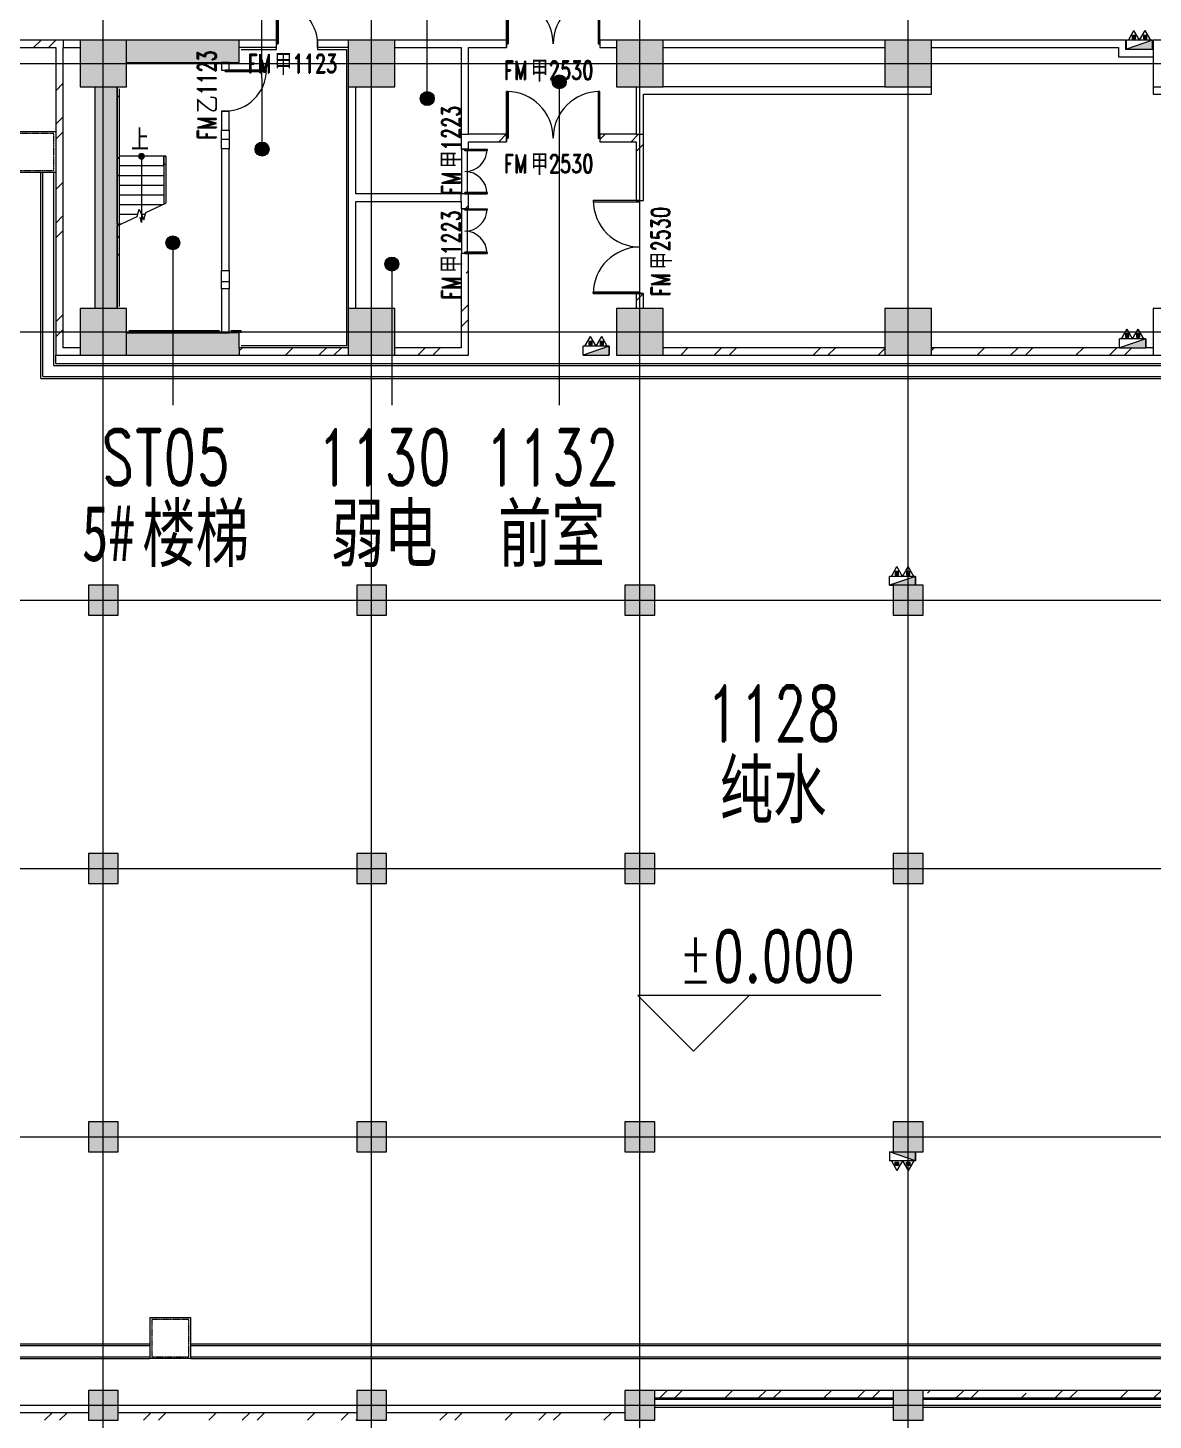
# Model space of a CAD drawing. Header units: millimetres. Extents: x -76632 to 443185, y -33181 to 192400.
# Drawn here: x 120375 to 150575, y 78800 to 116156 of the extents above; entities that cross this region are included whole.
import ezdxf

# ---------------------------------------------------------------- set-up
doc = ezdxf.new("R2010")
doc.units = ezdxf.units.MM
for name, pattern in [('划线', [6.36, 3.18, -3.18]), ('架空线', [3.97, 2.38, -1.59]), ('轴网线', [22.04, 18.38, -1.83, 0, -1.83])]:
    doc.linetypes.add(name, pattern=pattern)
doc.layers.get('0').update_dxf_attribs({"color": 8})
doc.layers.get('Defpoints').update_dxf_attribs({"color": 8})
for name, color, linetype, lineweight in [('A-ANNO-DIMS', 8, 'Continuous', 9), ('A-ANNO-NOTE', 8, 'Continuous', 5), ('A-AREA-IDEN', 8, 'Continuous', 9), ('A-DETL-GENF', 8, 'Continuous', 18), ('A-DOOR', 8, 'Continuous', 5), ('A-DOOR-IDEN', 8, 'Continuous', 9), ('A-DOOR-OPNG', 8, 'Continuous', 5), ('A-FLOR-HRAL', 8, 'Continuous', 5), ('A-WALL', 8, 'Continuous', 5), ('A-WALL-PATT', 8, 'Continuous', 9), ('L-SITE', 8, 'Continuous', 5), ('M-EQPM', 8, 'Continuous', 5), ('S-BEAM', 8, 'Continuous', 5), ('S-COLS', 8, 'Continuous', 5), ('S-GRID', 8, 'Continuous', 9), ('S-STRS', 8, 'Continuous', 5), ('S-STRS-MBND', 8, 'Continuous', 5)]:
    doc.layers.add(name, color=color, linetype=linetype, lineweight=lineweight)
doc.styles.add('RomanD', font='romand__.ttf', dxfattribs={"width": 0.7, "height": 1500})
doc.styles.add('RomanD_1', font='romand__.ttf', dxfattribs={"width": 0.7, "height": 500})
doc.styles.add('RomanD_3', font='romand__.ttf', dxfattribs={"width": 0.7, "height": 1400})
doc.styles.add('RomanD_6', font='romand__.ttf', dxfattribs={"width": 0.65, "height": 350})
doc.styles.add('仿宋', font='simfang.ttf', dxfattribs={"width": 0.7, "height": 500})
doc.styles.add('仿宋_2', font='simfang.ttf', dxfattribs={"width": 0.7, "height": 1500})
doc.styles.add('微软雅黑', font='Microsoft YaHei.ttf', dxfattribs={"width": 0.7, "height": 500})
doc.dimstyles.new('0_5', dxfattribs={"dimscale": 304.8, "dimtxt": 351.251157, "dimasz": 0, "dimexe": 0.82021, "dimexo": 0.0625, "dimgap": 0, "dimtad": 1, "dimdec": 0, "dimzin": 0, "dimdsep": 46, "dimtxsty": 'RomanD_6', "dimblk1": 'NONE', "dimblk2": 'NONE', "dimsah": 1, "dimcen": 0.09, "dimazin": 0, "dimtfac": 1, "dimtdec": 4, "dimtix": 1, "dimtmove": 0, "dimatfit": 3, "dimfxl": 0.82021, "dimfxlon": 1, "dimtvp": 1, "dimtolj": 1, "dimtzin": 0, "dimlwd": 18, "dimlwe": 18, "dimarcsym": 2})
doc.dimstyles.new('0_7mm', dxfattribs={"dimscale": 304.8, "dimtxt": 351.251157, "dimasz": 0.82021, "dimexe": 1.64042, "dimexo": 0.0625, "dimgap": 0, "dimtad": 1, "dimdec": 0, "dimzin": 0, "dimdsep": 46, "dimtxsty": 'RomanD_6', "dimblk1": 'OBLIQUE', "dimblk2": 'OBLIQUE', "dimsah": 1, "dimcen": 0.09, "dimazin": 0, "dimtfac": 1, "dimtdec": 4, "dimtix": 1, "dimtmove": 0, "dimatfit": 3, "dimfxl": 1.64042, "dimfxlon": 1, "dimtvp": 1, "dimtolj": 1, "dimtzin": 0, "dimlwd": 18, "dimlwe": 18, "dimarcsym": 2})
pattern_1 = [(45, (-4e-09, 0), (-1325.825, 1325.825), []), (45, (-4e-09, 400), (-1325.825, 1325.825), []), (45, (-4e-09, 1300), (-1325.825, 1325.825), [1875, -625])]
pattern_2 = [(45, (-4e-09, 0), (-1060.66, 1060.66), []), (135, (-4e-09, 0), (-1060.66, -1060.66), [])]

# ---------------------------------------------------------------- blocks, each defined once
blk = doc.blocks.new('X-ST-F3-01-C-001_HLP2_rvt-1-LAY-1F-1_500-A')
at = {"layer": 'S-COLS', "true_color": 0x808080}
for points in [[(121775, 114575), (123025, 114575), (123025, 115825), (121775, 115825), (121775, 114815)], [(128975, 114575), (130225, 114575), (130225, 115825), (128975, 115825), (128975, 114888)], [(137425, 114575), (137425, 115825), (136175, 115825), (136175, 114575)], [(143375, 114575), (144625, 114575), (144625, 115825), (143375, 115825), (143375, 114858)], [(123025, 107375), (123025, 108625), (121775, 108625), (121775, 107375), (122775, 107375)], [(130225, 107375), (130225, 108625), (128975, 108625), (128975, 107375)], [(136700, 107375), (137425, 107375), (137425, 108625), (136175, 108625), (136175, 107375)], [(143375, 107375), (144625, 107375), (144625, 108625), (143375, 108625), (143375, 107529)], [(122000, 100400), (122800, 100400), (122800, 101200), (122000, 101200)], [(130000, 100400), (130000, 101200), (129200, 101200), (129200, 100400)], [(137200, 100400), (137200, 101200), (136400, 101200), (136400, 100400), (136900, 100400)], [(144400, 100400), (144400, 101200), (143600, 101200), (143600, 100400)], [(122000, 93200), (122800, 93200), (122800, 94000), (122000, 94000), (122000, 93474)], [(129200, 93200), (130000, 93200), (130000, 94000), (129200, 94000), (129200, 93474)], [(136600, 93200), (137200, 93200), (137200, 94000), (136400, 94000), (136400, 93200)], [(144400, 93200), (144400, 94000), (143600, 94000), (143600, 93200)], [(122800, 86000), (122800, 86800), (122000, 86800), (122000, 86000)], [(130000, 86000), (130000, 86800), (129200, 86800), (129200, 86000)], [(136600, 86000), (137200, 86000), (137200, 86800), (136400, 86800), (136400, 86000)], [(144400, 86000), (144400, 86800), (143600, 86800), (143600, 86000)], [(122000, 78800), (122800, 78800), (122800, 79600), (122000, 79600), (122000, 78835)], [(130000, 78800), (130000, 79600), (129200, 79600), (129200, 78800)], [(136600, 78800), (137200, 78800), (137200, 79600), (136400, 79600), (136400, 78800)], [(144400, 78800), (144400, 79600), (143600, 79600), (143600, 78800)]]:
    blk.add_hatch(color=8, dxfattribs=at).paths.add_polyline_path(points, flags=0)
at = {"layer": 'S-COLS', "color": 7, "lineweight": 9}
for p, q in [((123025, 115825), (121775, 115825)), ((121775, 115825), (121775, 114575)), ((123025, 114575), (123025, 115825)), ((130225, 115825), (128975, 115825)), ((128975, 115825), (128975, 114575)), ((130225, 114575), (130225, 115825)), ((137425, 115825), (136175, 115825)), ((136175, 115825), (136175, 114575)), ((137425, 114575), (137425, 115825)), ((144625, 115825), (143375, 115825)), ((143375, 115825), (143375, 114575)), ((144625, 114575), (144625, 115825)), ((151825, 115825), (150575, 115825)), ((150575, 115825), (150575, 114575)), ((121775, 114575), (123025, 114575)), ((128975, 114575), (130225, 114575)), ((136175, 114575), (137425, 114575)), ((143375, 114575), (144625, 114575)), ((150575, 114575), (151825, 114575)), ((123025, 108625), (121775, 108625)), ((121775, 108625), (121775, 107375)), ((123025, 107375), (123025, 108625)), ((130225, 108625), (128975, 108625)), ((128975, 108625), (128975, 107375)), ((130225, 107375), (130225, 108625)), ((137425, 108625), (136175, 108625)), ((136175, 108625), (136175, 107375)), ((137425, 107375), (137425, 108625)), ((144625, 108625), (143375, 108625)), ((143375, 108625), (143375, 107375)), ((144625, 107375), (144625, 108625)), ((151825, 108625), (150575, 108625)), ((150575, 108625), (150575, 107375)), ((121775, 107375), (123025, 107375)), ((128975, 107375), (130225, 107375)), ((136175, 107375), (137425, 107375)), ((143375, 107375), (144625, 107375)), ((150575, 107375), (151825, 107375)), ((122800, 101200), (122000, 101200)), ((122000, 101200), (122000, 100400)), ((122800, 100400), (122800, 101200)), ((130000, 101200), (129200, 101200)), ((129200, 101200), (129200, 100400)), ((130000, 100400), (130000, 101200)), ((137200, 101200), (136400, 101200)), ((136400, 101200), (136400, 100400)), ((137200, 100400), (137200, 101200)), ((144400, 101200), (143600, 101200)), ((143600, 101200), (143600, 100400)), ((144400, 100400), (144400, 101200)), ((122000, 100400), (122800, 100400)), ((129200, 100400), (130000, 100400)), ((136400, 100400), (137200, 100400)), ((143600, 100400), (144400, 100400)), ((122800, 94000), (122000, 94000)), ((122000, 94000), (122000, 93200)), ((122800, 93200), (122800, 94000)), ((130000, 94000), (129200, 94000)), ((129200, 94000), (129200, 93200)), ((130000, 93200), (130000, 94000)), ((137200, 94000), (136400, 94000)), ((136400, 94000), (136400, 93200)), ((137200, 93200), (137200, 94000)), ((144400, 94000), (143600, 94000)), ((143600, 94000), (143600, 93200)), ((144400, 93200), (144400, 94000)), ((122000, 93200), (122800, 93200)), ((129200, 93200), (130000, 93200)), ((136400, 93200), (137200, 93200)), ((143600, 93200), (144400, 93200)), ((122800, 86800), (122000, 86800)), ((122000, 86800), (122000, 86000)), ((122800, 86000), (122800, 86800)), ((130000, 86800), (129200, 86800)), ((129200, 86800), (129200, 86000)), ((130000, 86000), (130000, 86800)), ((137200, 86800), (136400, 86800)), ((136400, 86800), (136400, 86000)), ((137200, 86000), (137200, 86800)), ((144400, 86800), (143600, 86800)), ((143600, 86800), (143600, 86000)), ((144400, 86000), (144400, 86800)), ((122000, 86000), (122800, 86000)), ((129200, 86000), (130000, 86000)), ((136400, 86000), (137200, 86000)), ((143600, 86000), (144400, 86000)), ((122800, 79600), (122000, 79600)), ((122000, 79600), (122000, 78800)), ((122800, 78800), (122800, 79600)), ((130000, 79600), (129200, 79600)), ((129200, 79600), (129200, 78800)), ((130000, 78800), (130000, 79600)), ((137200, 79600), (136400, 79600)), ((136400, 79600), (136400, 78800)), ((137200, 78800), (137200, 79600)), ((144400, 79600), (143600, 79600)), ((143600, 79600), (143600, 78800)), ((144400, 78800), (144400, 79600)), ((122000, 78800), (122800, 78800)), ((129200, 78800), (130000, 78800)), ((136400, 78800), (137200, 78800)), ((143600, 78800), (144400, 78800))]:
    blk.add_line(p, q, dxfattribs=at)
at = {"layer": 'S-COLS', "color": 7}
for p, q in [((125575, 113410), (125775, 113410)), ((125575, 113160), (125575, 113410)), ((125775, 113410), (125775, 113160)), ((125775, 113160), (125575, 113160)), ((125575, 112910), (125575, 113160)), ((125775, 112910), (125575, 112910)), ((125775, 113160), (125775, 112910)), ((125575, 109650), (125775, 109650)), ((125575, 109350), (125575, 109650)), ((125775, 109650), (125775, 109350)), ((125575, 109150), (125575, 109350)), ((125575, 109350), (125775, 109350)), ((125775, 109150), (125575, 109150)), ((125775, 109350), (125775, 109150))]:
    blk.add_line(p, q, dxfattribs=at)
blk = doc.blocks.new('顶部扶栏类型 - 顶部扶栏_内部_-1088216-LAY-1F-1_500-A')
at = {"layer": 'A-FLOR-HRAL', "lineweight": 15}
for p, q in [((124025, 112710), (124075, 112710)), ((124025, 112490), (124025, 112710)), ((124075, 112490), (124025, 112490)), ((124075, 112710), (124075, 112490))]:
    blk.add_line(p, q, dxfattribs=at)
blk = doc.blocks.new('顶部扶栏类型 - 顶部扶栏_内部_-V14-LAY-1F-1_500-A')
at = {"layer": 'A-FLOR-HRAL', "lineweight": 15}
for p, q in [((124075, 112710), (124025, 112710)), ((124025, 112710), (124025, 111430)), ((124075, 112710), (124075, 111453)), ((124025, 111430), (124075, 111453))]:
    blk.add_line(p, q, dxfattribs=at)
blk = doc.blocks.new('上楼梯路径-C - 顺砌剖面-1864285-LAY-1F-1_500-A')
at = {"layer": 'A-DETL-GENF', "true_color": 0x808080}
blk.add_hatch(color=8, dxfattribs=at).paths.add_polyline_path([(0, -75), (19, -72), (53, -53), (72, -19), (72, 19), (53, 53), (19, 72), (-19, 72), (-53, 53), (-65, 38), (-75, 0), (-65, -37), (-37, -65), (-19, -72)], flags=0)
at = {"layer": 'A-DETL-GENF'}
for p, q in [((0, 0), (0, -75)), ((0, -75), (0, -1780)), ((0, -1780), (-39, -1635)), ((0, -1780), (39, -1635))]:
    blk.add_line(p, q, dxfattribs=at)
for start, end in [(90, 270), (270, 90)]:
    blk.add_arc((0, 0), 75, start, end, dxfattribs=at)
blk = doc.blocks.new('AR-F3-00-STA-001_HLP2_rvt-1-LAY-1F-1_500-A')
at = {"layer": 'S-STRS', "lineweight": 15}
for p, q in [((123350, 112710), (122831, 112710)), ((124025, 112450), (122831, 112450)), ((123442, 112710), (123350, 112710)), ((123500, 112710), (123447, 112710)), ((124025, 112710), (123500, 112710)), ((124025, 112190), (122831, 112190)), ((124025, 111930), (122831, 111930)), ((124025, 111670), (122831, 111670)), ((123983, 111410), (122831, 111410)), ((123325, 111150), (122831, 111150)), ((123525, 111150), (123425, 111150)), ((122775, 110890), (122775, 110847)), ((122867, 110890), (122775, 110890))]:
    blk.add_line(p, q, dxfattribs=at)
at = {"layer": 'S-STRS', "linetype": '架空线', "lineweight": 15}
for p, q in [((123350, 112710), (122831, 112710)), ((124025, 112450), (122831, 112450)), ((123442, 112710), (123350, 112710)), ((123500, 112710), (123447, 112710)), ((124025, 112710), (123500, 112710)), ((124025, 112190), (122831, 112190)), ((124025, 111930), (122831, 111930)), ((124025, 111670), (122831, 111670)), ((123983, 111410), (122831, 111410)), ((123325, 111150), (122831, 111150)), ((123525, 111150), (123425, 111150)), ((122867, 110890), (122775, 110890))]:
    blk.add_line(p, q, dxfattribs=at)
at = {"layer": 'S-STRS-MBND', "lineweight": 15}
for p, q in [((123538, 111203), (124075, 111453)), ((122775, 110847), (123312, 111097)), ((123312, 111097), (123359, 111292)), ((123359, 111292), (123491, 111008)), ((123491, 111008), (123538, 111203))]:
    blk.add_line(p, q, dxfattribs=at)
at = {"lineweight": 15}
blk.add_blockref('上楼梯路径-C - 顺砌剖面-1864285-LAY-1F-1_500-A', (123425, 112710), dxfattribs=at)
at = {"color": 2, "lineweight": 15, "true_color": 0xffff00}
for name in ['顶部扶栏类型 - 顶部扶栏_内部_-1088216-LAY-1F-1_500-A', '顶部扶栏类型 - 顶部扶栏_内部_-V14-LAY-1F-1_500-A']:
    blk.add_blockref(name, (0, 0), dxfattribs=at)
at = {"layer": 'A-ANNO-NOTE', "color": 7, "lineweight": 15, "insert": (123148, 113420), "char_height": 500, "width": 673.42, "attachment_point": 1, "style": '仿宋'}
blk.add_mtext('\\f仿宋|b0|i0|c134|p49|;\\W.7;上', dxfattribs=at)
blk = doc.blocks.new('单扇平开防火门_带观察窗 - FM乙1123-4703400-LAY-1F-1_500-A')
at = {"layer": 'A-DOOR'}
for p, q in [((510, -1100), (510, 0)), ((550, 0), (510, 0)), ((510, 0), (510, -700)), ((550, -700), (550, 0)), ((510, 0), (550, 0)), ((550, 0), (550, -1100)), ((510, -700), (510, -900)), ((550, -900), (550, -700)), ((510, -900), (510, -1100)), ((550, -1100), (510, -1100)), ((510, -1100), (550, -1100)), ((550, -1100), (550, -900))]:
    blk.add_line(p, q, dxfattribs=at)
blk.add_arc((550, 0), 1100, 180, 270, dxfattribs=at)
at = {"layer": 'A-DOOR-OPNG'}
for p, q in [((-550, 100), (-550, -100)), ((550, 99), (550, -100))]:
    blk.add_line(p, q, dxfattribs=at)
blk = doc.blocks.new('单扇平开防火门_带观察窗 - FM甲1123-4703329-LAY-1F-1_500-A')
at = {"layer": 'A-DOOR'}
for p, q in [((510, -1100), (510, 0)), ((550, 0), (510, 0)), ((510, 0), (510, -700)), ((550, -700), (550, 0)), ((510, 0), (550, 0)), ((550, 0), (550, -1100)), ((510, -700), (510, -900)), ((550, -900), (550, -700)), ((510, -900), (510, -1100)), ((550, -1100), (510, -1100)), ((510, -1100), (550, -1100)), ((550, -1100), (550, -900))]:
    blk.add_line(p, q, dxfattribs=at)
blk.add_arc((550, 0), 1100, 180, 270, dxfattribs=at)
at = {"layer": 'A-DOOR-OPNG'}
for p, q in [((-550, 100), (-550, -100)), ((550, 99), (550, -100))]:
    blk.add_line(p, q, dxfattribs=at)
blk = doc.blocks.new('参数化集水井 - 标准-1519605-LAY-1F-1_500-A')
at = {"layer": 'L-SITE'}
for p, q in [((-550, 550), (550, 550)), ((-550, 550), (-550, -550)), ((550, -550), (550, 550)), ((550, -550), (-550, -550))]:
    blk.add_line(p, q, dxfattribs=at)
at = {"layer": 'L-SITE', "linetype": '划线'}
for p, q in [((500, 500), (-500, 500)), ((-500, 500), (-500, -500)), ((500, -500), (500, 500)), ((-500, -500), (500, -500))]:
    blk.add_line(p, q, dxfattribs=at)
blk = doc.blocks.new('参数化集水井 - 标准-V4-LAY-1F-1_500-A')
at = {"layer": 'L-SITE'}
for p, q in [((-550, 550), (550, 550)), ((-550, 550), (-550, -550)), ((550, -550), (-550, -550))]:
    blk.add_line(p, q, dxfattribs=at)
at = {"layer": 'L-SITE', "linetype": '划线'}
for p, q in [((500, 500), (-500, 500)), ((-500, 500), (-500, -500)), ((500, -500), (500, 500)), ((-500, -500), (500, -500))]:
    blk.add_line(p, q, dxfattribs=at)
blk = doc.blocks.new('双扇平开防火门_带观察窗 - FM甲1223-4644483-LAY-1F-1_500-A')
at = {"layer": 'A-DOOR'}
for p, q in [((-560, 0), (-600, 0)), ((-600, 0), (-600, -600)), ((-600, 0), (-560, 0)), ((-600, -200), (-600, 0)), ((-560, -600), (-560, 0)), ((-560, 0), (-560, -200)), ((560, -600), (560, 0)), ((560, 0), (600, 0)), ((600, 0), (600, -600)), ((-600, -400), (-600, -200)), ((-560, -200), (-560, -400)), ((560, 0), (600, 0)), ((560, -200), (560, 0)), ((560, -400), (560, -200)), ((600, 0), (600, -200)), ((600, -200), (600, -400)), ((-600, -600), (-600, -400)), ((-600, -600), (-560, -600)), ((-560, -600), (-600, -600)), ((-560, -400), (-560, -600)), ((560, -600), (560, -400)), ((600, -600), (560, -600)), ((600, -600), (560, -600)), ((600, -400), (600, -600))]:
    blk.add_line(p, q, dxfattribs=at)
for centre, start, end in [((-600, 0), 270, 360), ((600, 0), 180, 270)]:
    blk.add_arc(centre, 600, start, end, dxfattribs=at)
at = {"layer": 'A-DOOR-OPNG'}
for p, q in [((-600, -100), (-600, 100)), ((-600, 80), (600, 80)), ((600, -100), (600, 100)), ((-600, -70), (600, -70))]:
    blk.add_line(p, q, dxfattribs=at)
blk = doc.blocks.new('双扇平开防火门_带观察窗 - FM甲2530-4642858-LAY-1F-1_500-A')
at = {"layer": 'A-DOOR'}
for p, q in [((-1250, 0), (-1250, 1250)), ((-1250, 1250), (-1210, 1250)), ((-1250, 1250), (-1250, 1050)), ((-1210, 1250), (-1250, 1250)), ((-1210, 1250), (-1210, 0)), ((-1210, 1050), (-1210, 1250)), ((1250, 1250), (1210, 1250)), ((1210, 1250), (1210, 0)), ((1250, 1250), (1210, 1250)), ((1210, 1250), (1210, 1050)), ((1250, 0), (1250, 1250)), ((1250, 1050), (1250, 1250)), ((-1250, 1050), (-1250, 850)), ((-1250, 850), (-1250, 0)), ((-1210, 850), (-1210, 1050)), ((-1210, 0), (-1210, 850)), ((1210, 1050), (1210, 850)), ((1210, 850), (1210, 0)), ((1250, 850), (1250, 1050)), ((1250, 0), (1250, 850)), ((-1210, 0), (-1250, 0)), ((-1250, 0), (-1210, 0)), ((1210, 0), (1250, 0)), ((1210, 0), (1250, 0))]:
    blk.add_line(p, q, dxfattribs=at)
for centre, start, end in [((-1250, 0), 0, 90), ((1250, 0), 90, 180)]:
    blk.add_arc(centre, 1250, start, end, dxfattribs=at)
at = {"layer": 'A-DOOR-OPNG'}
for p, q in [((-1250, 100), (-1250, -100)), ((1250, 100), (1250, -100))]:
    blk.add_line(p, q, dxfattribs=at)
blk = doc.blocks.new('双扇平开防火门_带观察窗 - FM甲2530-4644473-LAY-1F-1_500-A')
at = {"layer": 'A-DOOR'}
for p, q in [((-1250, 0), (-1250, 1250)), ((-1250, 1250), (-1210, 1250)), ((-1250, 1250), (-1250, 1050)), ((-1210, 1250), (-1250, 1250)), ((-1210, 1250), (-1210, 0)), ((-1210, 1050), (-1210, 1250)), ((1250, 1250), (1210, 1250)), ((1210, 1250), (1210, 0)), ((1250, 1250), (1210, 1250)), ((1210, 1250), (1210, 1050)), ((1250, 0), (1250, 1250)), ((1250, 1050), (1250, 1250)), ((-1250, 1050), (-1250, 850)), ((-1250, 850), (-1250, 0)), ((-1210, 850), (-1210, 1050)), ((-1210, 0), (-1210, 850)), ((1210, 1050), (1210, 850)), ((1210, 850), (1210, 0)), ((1250, 850), (1250, 1050)), ((1250, 0), (1250, 850)), ((-1210, 0), (-1250, 0)), ((-1250, 0), (-1210, 0)), ((1210, 0), (1250, 0)), ((1210, 0), (1250, 0))]:
    blk.add_line(p, q, dxfattribs=at)
for centre, start, end in [((-1250, 0), 0, 90), ((1250, 0), 90, 180)]:
    blk.add_arc(centre, 1250, start, end, dxfattribs=at)
at = {"layer": 'A-DOOR-OPNG'}
for p, q in [((-1250, 100), (-1250, -100)), ((1250, 100), (1250, -100))]:
    blk.add_line(p, q, dxfattribs=at)
blk = doc.blocks.new('室内消火栓箱_带灭火器__左右式_ - SG24D65-P-4294461-LAY-1F-1_500-A')
at = {"layer": 'A-DETL-GENF', "lineweight": 5}
blk.add_hatch(color=256, dxfattribs=at).paths.add_polyline_path([(-350, -240), (350, 0), (-350, 0), (-350, -128)], flags=0)
h = blk.add_hatch(color=256, dxfattribs=at)
h.paths.add_polyline_path([(-105, -370), (-105, -280), (-195, -280), (-195, -370)], flags=0)
h.paths.add_polyline_path([(195, -370), (195, -280), (105, -280), (105, -370)], flags=0)
for p, q in [((350, 0), (-350, 0)), ((-350, -240), (350, 0)), ((-350, -240), (-350, 0)), ((-350, 0), (-350, -240)), ((-350, -240), (350, 0)), ((350, 0), (-350, 0)), ((-350, -240), (350, -240)), ((-300, -240), (-150, -500)), ((-105, -280), (-195, -280)), ((-195, -280), (-195, -370)), ((-195, -370), (-105, -370)), ((0, -240), (-150, -500)), ((-105, -370), (-105, -280)), ((0, -240), (150, -500)), ((195, -280), (105, -280)), ((105, -280), (105, -370)), ((105, -370), (195, -370)), ((300, -240), (150, -500)), ((195, -370), (195, -280))]:
    blk.add_line(p, q, dxfattribs=at)
at = {"layer": 'M-EQPM'}
blk.add_line((350, 0), (350, -240), dxfattribs=at)
blk = doc.blocks.new('室内消火栓箱_带灭火器__左右式_ - SG24D65-P-V96-LAY-1F-1_500-A')
at = {"layer": 'A-DETL-GENF', "lineweight": 5}
blk.add_hatch(color=256, dxfattribs=at).paths.add_polyline_path([(-350, 240), (-350, 0), (350, 0), (65, 98)], flags=0)
h = blk.add_hatch(color=256, dxfattribs=at)
h.paths.add_polyline_path([(-195, 370), (-195, 280), (-105, 280), (-105, 370)], flags=0)
h.paths.add_polyline_path([(105, 370), (105, 280), (195, 280), (195, 370)], flags=0)
for p, q in [((-300, 240), (-150, 500)), ((0, 240), (-150, 500)), ((0, 240), (150, 500)), ((300, 240), (150, 500)), ((-350, 240), (350, 240)), ((-350, 240), (350, 0)), ((-350, 240), (-350, 0)), ((-350, 240), (350, 0)), ((-350, 0), (-350, 240)), ((-195, 370), (-105, 370)), ((-195, 280), (-195, 370)), ((-105, 280), (-195, 280)), ((-105, 370), (-105, 280)), ((105, 280), (105, 370)), ((105, 370), (195, 370)), ((195, 280), (105, 280)), ((195, 370), (195, 280)), ((350, 0), (250, 0)), ((350, 0), (250, 0))]:
    blk.add_line(p, q, dxfattribs=at)
at = {"layer": 'M-EQPM'}
blk.add_line((350, 0), (350, 240), dxfattribs=at)
blk = doc.blocks.new('室内消火栓箱_带灭火器__左右式_ - SG24D65-P-V94-LAY-1F-1_500-A')
at = {"layer": 'A-DETL-GENF', "lineweight": 5}
blk.add_hatch(color=256, dxfattribs=at).paths.add_polyline_path([(350, 0), (-350, 0), (-350, -240), (250, -34)], flags=0)
h = blk.add_hatch(color=256, dxfattribs=at)
h.paths.add_polyline_path([(195, -370), (195, -280), (105, -280), (105, -370)], flags=0)
h.paths.add_polyline_path([(-105, -370), (-105, -280), (-195, -280), (-195, -370)], flags=0)
for p, q in [((-350, -240), (350, 0)), ((-350, -240), (-350, 0)), ((-350, 0), (-350, -240)), ((-350, -240), (350, 0)), ((350, 0), (250, 0)), ((350, 0), (250, 0)), ((-350, -240), (350, -240)), ((-300, -240), (-150, -500)), ((-105, -280), (-195, -280)), ((-195, -280), (-195, -370)), ((-195, -370), (-105, -370)), ((0, -240), (-150, -500)), ((-105, -370), (-105, -280)), ((0, -240), (150, -500)), ((195, -280), (105, -280)), ((105, -280), (105, -370)), ((105, -370), (195, -370)), ((300, -240), (150, -500)), ((195, -370), (195, -280))]:
    blk.add_line(p, q, dxfattribs=at)
at = {"layer": 'M-EQPM'}
blk.add_line((350, 0), (350, -240), dxfattribs=at)
blk = doc.blocks.new('高程点-说明仿宋-2 - 高程点-说明仿宋-2-1141479-LAY-1F-1_500-A')
at = {"layer": 'A-ANNO-NOTE', "lineweight": 18}
for p, q in [((10.062, 2.987), (-2.987, 2.987)), ((0, 0), (-2.987, 2.987)), ((0, 0), (2.987, 2.987))]:
    blk.add_line(p, q, dxfattribs=at)
blk = doc.blocks.new('*D1431')
at = {"layer": 'A-ANNO-DIMS', "color": 0, "lineweight": 18, "transparency": 16777216}
for p, q in [((19261, 131300), (19742, 131300)), ((19492, 130200), (19492, 131300)), ((19261, 130200), (19742, 130200)), ((259200, 4470), (259200, 4951)), ((264000, 4470), (264000, 4951)), ((259200, 4701), (264000, 4701))]:
    blk.add_line(p, q, dxfattribs=at)
at = {"layer": 'Defpoints', "color": 0, "transparency": 16777216}
for p in [(19242, 131300), (19492, 131300), (19242, 130200), (264000, 4701), (259200, 4451), (264000, 4451)]:
    blk.add_point(p, dxfattribs=at)
at = {"layer": 'A-ANNO-DIMS', "color": 0, "lineweight": 18, "transparency": 16777216, "insert": (19317, 130750), "char_height": 350, "width": 972.7, "attachment_point": 5, "rotation": 90, "style": 'RomanD_6'}
blk.add_mtext('\\A1;1100', dxfattribs=at)
at = {"layer": 'A-ANNO-DIMS', "color": 0, "lineweight": 18, "transparency": 16777216, "insert": (261600, 4876), "char_height": 350, "width": 972.7, "attachment_point": 5, "style": 'RomanD_6'}
blk.add_mtext('\\A1;4800', dxfattribs=at)
blk = doc.blocks.new('_None')
blk = doc.blocks.new('*D1432')
at = {"layer": 'A-ANNO-DIMS', "color": 0, "lineweight": 18, "transparency": 16777216}
for p, q in [((19261, 133750), (19742, 133750)), ((19492, 131300), (19492, 133750)), ((19261, 131300), (19742, 131300)), ((260638, 2650), (261119, 2650)), ((260869, 1700), (260869, 2650)), ((261100, 1700), (260619, 1700))]:
    blk.add_line(p, q, dxfattribs=at)
at = {"layer": 'Defpoints', "color": 0, "transparency": 16777216}
for p in [(19242, 133750), (19492, 133750), (19242, 131300), (260619, 2650), (260869, 2650), (261119, 1700)]:
    blk.add_point(p, dxfattribs=at)
at = {"layer": 'A-ANNO-DIMS', "color": 0, "lineweight": 18, "transparency": 16777216, "char_height": 350, "attachment_point": 5, "rotation": 90, "style": 'RomanD_6'}
for s, insert, width in [('\\A1;2450', (19317, 132525), 972.7), ('\\A1;950', (260694, 2175), 729.52)]:
    blk.add_mtext(s, dxfattribs=dict(at, insert=insert, width=width))
blk = doc.blocks.new('_Oblique')
at = {"color": 0, "linetype": 'ByBlock', "lineweight": -2}
blk.add_line((-0.5, -0.5), (0.5, 0.5), dxfattribs=at)
blk = doc.blocks.new('*D1435')
at = {"layer": 'A-ANNO-DIMS', "color": 0, "lineweight": 18, "transparency": 16777216}
for p, q in [((36400, 122962), (36400, 123443)), ((37400, 122962), (37400, 123443)), ((36400, 123193), (37400, 123193)), ((142908, 4300), (141928, 4300)), ((142428, 4300), (142428, -550)), ((142908, -550), (141928, -550))]:
    blk.add_line(p, q, dxfattribs=at)
at = {"layer": 'Defpoints', "color": 0, "transparency": 16777216}
for p in [(36400, 122943), (37400, 123193), (37400, 122943), (142928, 4300), (142428, -550), (142928, -550)]:
    blk.add_point(p, dxfattribs=at)
at = {"layer": 'A-ANNO-DIMS', "color": 0, "lineweight": 18, "transparency": 16777216, "xscale": 250, "yscale": 250, "zscale": 250}
for p, rotation in [((142428, 4300), 90), ((142428, -550), 270)]:
    blk.add_blockref('_Oblique', p, dxfattribs=dict(at, rotation=rotation))
at = {"layer": 'A-ANNO-DIMS', "color": 0, "lineweight": 18, "transparency": 16777216, "insert": (36900, 123368), "char_height": 350, "width": 972.7, "attachment_point": 5, "style": 'RomanD_6'}
blk.add_mtext('\\A1;1000', dxfattribs=at)
at = {"layer": 'A-ANNO-DIMS', "color": 0, "lineweight": 18, "transparency": 16777216, "insert": (142253, 1875), "char_height": 350, "width": 972.7, "attachment_point": 5, "rotation": 90, "style": 'RomanD_6'}
blk.add_mtext('\\A1;4850', dxfattribs=at)

msp = doc.modelspace()

# ---------------------------------------------------------------- hatches: boundary and pattern name
at = {"layer": 'A-AREA-IDEN', "lineweight": 18, "transparency": 33554687}
h = msp.add_hatch(color=256, dxfattribs=at)
edge = h.paths.add_edge_path(flags=0)
edge.add_arc((134637.8, 114706.6), 187.5, 0, 360)
h = msp.add_hatch(color=256, dxfattribs=at)
edge = h.paths.add_edge_path(flags=0)
edge.add_arc((131094.7, 114258.5), 187.5, 0, 360)
h = msp.add_hatch(color=256, dxfattribs=at)
edge = h.paths.add_edge_path(flags=0)
edge.add_arc((126661.9, 112903.4), 187.5, 0, 360)
h = msp.add_hatch(color=256, dxfattribs=at)
edge = h.paths.add_edge_path(flags=0)
edge.add_arc((124267.7, 110386.4), 187.5, 0, 360)
h = msp.add_hatch(color=256, dxfattribs=at)
edge = h.paths.add_edge_path(flags=0)
edge.add_arc((130141.9, 109819.1), 187.5, 0, 360)
at = {"layer": 'A-WALL-PATT', "lineweight": 5, "transparency": 33554687}
h = msp.add_hatch(dxfattribs=at)
h.set_pattern_fill('FP_10', color=256, style=0, pattern_type=2)
h.set_pattern_definition(pattern_1)
h.paths.add_polyline_path([(113653.9, 115625), (114575, 115625), (114575, 115825), (108625, 115825), (108625, 115625), (112088.7, 115625)], flags=0)
h.paths.add_polyline_path([(115825, 115625), (121125, 115625), (121125, 115825), (115825, 115825), (115825, 115629.5)], flags=0)
h = msp.add_hatch(dxfattribs=at)
h.set_pattern_fill('FP_10', color=256, style=0, pattern_type=2)
h.set_pattern_definition(pattern_1)
h.paths.add_polyline_path([(121125, 107375), (121325, 107375), (121325, 115825), (121125, 115825), (121125, 107750.4)], flags=0)
for points in [[(126050, 115225), (126050, 115825), (123025, 115825), (123025, 115225), (125775, 115225)], [(122775, 108625), (122775, 114575), (122175, 114575), (122175, 108625), (122724, 108625)], [(126050, 107375), (126050, 107975), (123025, 107975), (123025, 107375), (123442.5, 107375)]]:
    msp.add_hatch(color=256, dxfattribs=at).paths.add_polyline_path(points, flags=0)
h = msp.add_hatch(dxfattribs=at)
h.set_pattern_fill('FP_11', color=256, style=0, pattern_type=2)
h.set_pattern_definition(pattern_2)
h.paths.add_polyline_path([(122831, 108625), (122831, 110873), (122775, 110846.9), (122775, 108625)], flags=0)
h.paths.add_polyline_path([(122775, 110890), (122831, 110890), (122831, 114575), (122775, 114575), (122775, 111300)], flags=0)
h = msp.add_hatch(dxfattribs=at)
h.set_pattern_fill('FP_10', color=256, style=0, pattern_type=2)
h.set_pattern_definition(pattern_1)
h.paths.add_polyline_path([(136700, 113100), (136900, 113100), (136900, 113300), (135725, 113300), (135725, 113100)], flags=0)
h.paths.add_polyline_path([(133225, 113100), (133225, 113300), (132000, 113300), (132000, 113100), (132200, 113100)], flags=0)
h = msp.add_hatch(dxfattribs=at)
h.set_pattern_fill('FP_10', color=256, style=0, pattern_type=2)
h.set_pattern_definition(pattern_1)
h.paths.add_polyline_path([(132200, 107575), (132200, 110100), (132000, 110100), (132000, 107575)], flags=0)
h.paths.add_polyline_path([(132200, 111300), (132200, 111700), (132000, 111700), (132000, 111300)], flags=0)
h.paths.add_polyline_path([(132000, 112900), (132200, 112900), (132200, 113100), (132000, 113100), (132000, 113061)], flags=0)
h = msp.add_hatch(dxfattribs=at)
h.set_pattern_fill('FP_10', color=256, style=0, pattern_type=2)
h.set_pattern_definition(pattern_1)
h.paths.add_polyline_path([(136900, 108625), (136900, 109025), (136700, 109025), (136700, 108625), (136844.8, 108625)], flags=0)
h.paths.add_polyline_path([(136900, 111525), (136900, 113100), (136700, 113100), (136700, 111525)], flags=0)
h = msp.add_hatch(dxfattribs=at)
h.set_pattern_fill('FP_11', color=256, style=0, pattern_type=2)
h.set_pattern_definition(pattern_2)
h.paths.add_polyline_path([(125573.1, 107975), (125575, 107975), (125575, 108031), (123025, 108031), (123025, 107975), (123442.5, 107975)], flags=0)
h = msp.add_hatch(dxfattribs=at)
h.set_pattern_fill('FP_10', color=256, style=0, pattern_type=2)
h.set_pattern_definition(pattern_1)
h.paths.add_polyline_path([(132200, 107375), (132200, 107575), (130225, 107575), (130225, 107375)], flags=0)
h.paths.add_polyline_path([(126050, 107375), (128975, 107375), (128975, 107575), (126050, 107575)], flags=0)
h = msp.add_hatch(dxfattribs=at)
h.set_pattern_fill('FP_10', color=256, style=0, pattern_type=2)
h.set_pattern_definition(pattern_1)
h.paths.add_polyline_path([(143375, 107375), (143375, 107575), (137425, 107571.3), (137425, 107375)], flags=0)
h.paths.add_polyline_path([(164975, 107375), (164975, 107575), (159025, 107575), (159025, 107375)], flags=0)
h.paths.add_polyline_path([(144625, 107375), (150575, 107375), (150575, 107575), (144625, 107575), (144625, 107520.2)], flags=0)
h.paths.add_polyline_path([(157775, 107375), (157775, 107575), (151825, 107575), (151825, 107375)], flags=0)
h = msp.add_hatch(dxfattribs=at)
h.set_pattern_fill('FP_10', color=256, style=0, pattern_type=2)
h.set_pattern_definition(pattern_1)
h.paths.add_polyline_path([(150800, 79400), (150800, 79600), (144400, 79600), (144400, 79400), (146150, 79400)], flags=0)
h.paths.add_polyline_path([(140553.4, 79400), (143600, 79400), (143600, 79600), (137200, 79600), (137200, 79400)], flags=0)
h = msp.add_hatch(dxfattribs=at)
h.set_pattern_fill('FP_10', color=256, style=0, pattern_type=2)
h.set_pattern_definition(pattern_1)
h.paths.add_polyline_path([(112088.7, 78800), (114800, 78800), (114800, 79000), (108400, 79000), (108400, 78800)], flags=0)
h.paths.add_polyline_path([(125401.9, 78800), (129200, 78800), (129200, 79000), (122800, 79000), (122800, 78800), (123442.5, 78800)], flags=0)
h.paths.add_polyline_path([(130300, 78800), (136400, 78800), (136400, 79000), (130000, 79000), (130000, 78800)], flags=0)
h.paths.add_polyline_path([(118700, 78800), (122000, 78800), (122000, 79000), (115600, 79000), (115600, 78800)], flags=0)

# ---------------------------------------------------------------- linework, layer by layer
at = {"layer": 'A-AREA-IDEN', "lineweight": 18, "transparency": 33554687}
for p, q in [((131094.7, 114258.5), (131094.7, 119126.9)), ((126661.9, 112903.4), (126656.2, 116703.4)), ((134637.8, 114706.6), (134637.8, 106034.2)), ((124267.7, 110386.4), (124267.7, 106034.2)), ((130141.9, 109819.1), (130141.9, 106034.2))]:
    msp.add_line(p, q, dxfattribs=at)
for centre in [(134637.8, 114706.6), (131094.7, 114258.5), (126661.9, 112903.4), (124267.7, 110386.4), (130141.9, 109819.1)]:
    msp.add_circle(centre, 187.5, dxfattribs=at)
at = {"layer": 'A-WALL', "lineweight": 9, "transparency": 33554687}
for p, q in [((121775, 115825), (115825, 115825)), ((127050, 115825), (123025, 115825)), ((126050, 115225), (126050, 115825)), ((127050, 115625), (127050, 115825)), ((128975, 115825), (128150, 115825)), ((128150, 115825), (128150, 115625)), ((133225, 115825), (130225, 115825)), ((133225, 115625), (133225, 115825)), ((136175, 115825), (135725, 115825)), ((135725, 115825), (135725, 115625)), ((143375, 115825), (137425, 115825)), ((149845, 115825), (144625, 115825)), ((149845, 115625), (149845, 115825)), ((115825, 115625), (121125, 115625)), ((121125, 115625), (121125, 107375)), ((121325, 107575), (121325, 115625)), ((121325, 115625), (121775, 115625)), ((127050, 115625), (126050, 115625)), ((128975, 115625), (128150, 115625)), ((130225, 115625), (132000, 115625)), ((132000, 115625), (132000, 112900)), ((132200, 113300), (132200, 115625)), ((132200, 115625), (133225, 115625)), ((135725, 115625), (136175, 115625)), ((137425, 115625), (143375, 115625)), ((144625, 115625), (149645, 115625)), ((149645, 115625), (149645, 115375)), ((149845, 115575), (149845, 115625)), ((150575, 115575), (149845, 115575)), ((123025, 115225), (125575, 115225)), ((125575, 115225), (125575, 115025)), ((125775, 115025), (125775, 115225)), ((125775, 115225), (126050, 115225)), ((149645, 115375), (150575, 115375)), ((125575, 115025), (125775, 115025)), ((122175, 114575), (122175, 108625)), ((122775, 110890), (122775, 114575)), ((128975, 114575), (128975, 108625)), ((129175, 111700), (129175, 114575)), ((136700, 114575), (136700, 113300)), ((136900, 111525), (136900, 114375)), ((136900, 114375), (144625, 114375)), ((143375, 114575), (137425, 114575)), ((144625, 114375), (144625, 114575)), ((150575, 114575), (150575, 114375)), ((150575, 114375), (159025, 114375)), ((125775, 113925), (125575, 113925)), ((125575, 113925), (125575, 113410)), ((125775, 113410), (125775, 113925)), ((133225, 113300), (132200, 113300)), ((133225, 113100), (133225, 113300)), ((136700, 113300), (135725, 113300)), ((135725, 113300), (135725, 113100)), ((125575, 112910), (125575, 109650)), ((125775, 109650), (125775, 112910)), ((132000, 112900), (132200, 112900)), ((132200, 113100), (133225, 113100)), ((132200, 112900), (132200, 113100)), ((135725, 113100), (136700, 113100)), ((136700, 113100), (136700, 111525)), ((132200, 111700), (129175, 111700)), ((132200, 111300), (132200, 111700)), ((129175, 108625), (129175, 111500)), ((129175, 111500), (132000, 111500)), ((132000, 111500), (132000, 111300)), ((136700, 111525), (136900, 111525)), ((132000, 111300), (132200, 111300)), ((122775, 108625), (122775, 110846.9)), ((132000, 110100), (132000, 107575)), ((132200, 110100), (132000, 110100)), ((132200, 107375), (132200, 110100)), ((125575, 109150), (125575, 107975)), ((125775, 107975), (125775, 109150)), ((136900, 109025), (136700, 109025)), ((136700, 109025), (136700, 108625)), ((136900, 108625), (136900, 109025)), ((125575, 107975), (123025, 107975)), ((126050, 107975), (125775, 107975)), ((126050, 107575), (126050, 107975)), ((121125, 107375), (121775, 107375)), ((121775, 107575), (121325, 107575)), ((123025, 107375), (126050, 107375)), ((128975, 107575), (126050, 107575)), ((126050, 107375), (128975, 107375)), ((132000, 107575), (130225, 107575)), ((130225, 107375), (132200, 107375)), ((143375, 107575), (137425, 107575)), ((137425, 107375), (143375, 107375)), ((149675, 107575), (144625, 107575)), ((144625, 107375), (150575, 107375)), ((150575, 107575), (150375, 107575)), ((143600, 79600), (137200, 79600)), ((150800, 79600), (144400, 79600)), ((137200, 79400), (143600, 79400)), ((143600, 79350), (137200, 79350)), ((144400, 79400), (150800, 79400)), ((150800, 79350), (144400, 79350)), ((122000, 79000), (115600, 79000)), ((129200, 79000), (122800, 79000)), ((136400, 79000), (130000, 79000)), ((137200, 79150), (143600, 79150)), ((144400, 79150), (150800, 79150))]:
    msp.add_line(p, q, dxfattribs=at)
at = {"layer": 'A-WALL', "transparency": 33554687}
for p, q in [((121325, 115825), (121325, 115625)), ((126100, 115575), (127050, 115575)), ((127050, 115575), (127050, 115625)), ((128150, 115625), (128150, 115575)), ((128150, 115575), (128925, 115575)), ((128925, 115575), (128925, 107625)), ((125775, 115225), (125575, 115225)), ((122775, 114575), (122775, 110890)), ((122831, 110890), (122831, 114519)), ((132000, 113300), (132200, 113300)), ((136700, 113300), (136900, 113300)), ((132000, 111500), (132000, 111700)), ((122775, 110846.9), (122775, 108625)), ((122831, 108681), (122831, 110873)), ((123025, 107975), (125575, 107975)), ((125519, 108031), (123081, 108031)), ((125575, 107975), (125775, 107975)), ((126100, 108025), (125825, 108025)), ((126100, 107975), (126100, 108025)), ((128925, 107625), (126100, 107625)), ((126050, 107575), (126050, 107375))]:
    msp.add_line(p, q, dxfattribs=at)
at = {"layer": 'S-BEAM', "transparency": 33554687}
for p, q in [((120725, 106750), (120725, 112275)), ((120775, 106800), (120775, 112275)), ((121075, 107100), (121075, 112275)), ((121125, 107150), (121125, 107375)), ((121075, 107100), (154250, 107100)), ((121125, 107150), (154250, 107150)), ((120725, 106750), (154250, 106750)), ((120775, 106800), (154250, 106800)), ((109100, 80800), (123650, 80800)), ((109150, 80850), (123650, 80850)), ((124750, 80850), (157250, 80850)), ((124750, 80800), (157300, 80800)), ((108750, 80450), (123650, 80450)), ((108800, 80500), (123650, 80500)), ((124750, 80500), (157600, 80500)), ((124750, 80450), (157650, 80450))]:
    msp.add_line(p, q, dxfattribs=at)
at = {"layer": 'S-GRID', "linetype": '轴网线', "transparency": 33554687}
for p, q in [((122400, -17706.2), (122400, 174400)), ((129600, -17706.2), (129600, 174400)), ((136800, -17706.2), (136800, 174400)), ((144000, -17706.2), (144000, 174400)), ((-16000, 115200), (308800, 115200)), ((-16000, 108000), (308800, 108000)), ((-16000, 100800), (308800, 100800)), ((-16000, 93600), (308800, 93600)), ((-16000, 86400), (308800, 86400)), ((-16000, 79200), (308800, 79200))]:
    msp.add_line(p, q, dxfattribs=at)

# ---------------------------------------------------------------- block references
at = {"lineweight": 5, "transparency": 33554687}
for name in ['X-ST-F3-01-C-001_HLP2_rvt-1-LAY-1F-1_500-A', 'AR-F3-00-STA-001_HLP2_rvt-1-LAY-1F-1_500-A']:
    msp.add_blockref(name, (0, 0), dxfattribs=at)
at = {"layer": 'A-ANNO-NOTE', "lineweight": 18, "transparency": 33554687, "xscale": 500, "yscale": 500, "zscale": 500}
msp.add_blockref('高程点-说明仿宋-2 - 高程点-说明仿宋-2-1141479-LAY-1F-1_500-A', (138237.4, 88700.2), dxfattribs=at)
at = {"layer": 'A-DOOR', "transparency": 33554687}
for name, p in [('双扇平开防火门_带观察窗 - FM甲2530-4642858-LAY-1F-1_500-A', (134475, 115725)), ('双扇平开防火门_带观察窗 - FM甲2530-4644473-LAY-1F-1_500-A', (134475, 113200))]:
    msp.add_blockref(name, p, dxfattribs=at)
for name, p, rotation in [('单扇平开防火门_带观察窗 - FM甲1123-4703329-LAY-1F-1_500-A', (127600, 115725), 180), ('单扇平开防火门_带观察窗 - FM乙1123-4703400-LAY-1F-1_500-A', (125675, 114475), 90), ('双扇平开防火门_带观察窗 - FM甲1223-4644483-LAY-1F-1_500-A', (132100, 112300), 90), ('双扇平开防火门_带观察窗 - FM甲2530-4644473-LAY-1F-1_500-A', (136800, 110275), 90), ('双扇平开防火门_带观察窗 - FM甲1223-4644483-LAY-1F-1_500-A', (132100, 110700), 90)]:
    msp.add_blockref(name, p, dxfattribs=dict(at, rotation=rotation))
at = {"layer": 'L-SITE', "transparency": 33554687}
for name, p in [('参数化集水井 - 标准-V4-LAY-1F-1_500-A', (120575, 112825)), ('参数化集水井 - 标准-1519605-LAY-1F-1_500-A', (124200, 81000))]:
    msp.add_blockref(name, p, dxfattribs=at)
at = {"layer": 'M-EQPM', "transparency": 33554687, "rotation": 180}
for name, p in [('室内消火栓箱_带灭火器__左右式_ - SG24D65-P-4294461-LAY-1F-1_500-A', (150210, 115585)), ('室内消火栓箱_带灭火器__左右式_ - SG24D65-P-4294461-LAY-1F-1_500-A', (150025, 107575)), ('室内消火栓箱_带灭火器__左右式_ - SG24D65-P-4294461-LAY-1F-1_500-A', (135625, 107375)), ('室内消火栓箱_带灭火器__左右式_ - SG24D65-P-V94-LAY-1F-1_500-A', (143850, 101200)), ('室内消火栓箱_带灭火器__左右式_ - SG24D65-P-V96-LAY-1F-1_500-A', (143850, 86000))]:
    msp.add_blockref(name, p, dxfattribs=at)

# ---------------------------------------------------------------- texts
at = {"layer": 'A-ANNO-NOTE', "lineweight": 9, "transparency": 33554687, "insert": (137834.2, 91949.2), "char_height": 1400, "width": 6481.643, "attachment_point": 1, "style": 'RomanD_3'}
msp.add_mtext('±0.000', dxfattribs=at)
at = {"layer": 'A-AREA-IDEN', "transparency": 33554687, "char_height": 1500, "attachment_point": 1}
for s, insert, width, style in [('ST05', (122339.7, 105384.4), 4657.804, 'RomanD'), ('1130', (128139.9, 105384.4), 4826.159, 'RomanD'), ('1132', (132635.8, 105384.4), 4826.159, 'RomanD'), ('楼梯', (123445.3, 103350.3), 3928.269, '仿宋_2'), ('弱电', (128503.4, 103350.3), 3928.269, '仿宋_2'), ('前室', (132999.3, 103350.3), 3928.269, '仿宋_2'), ('5#', (121824.7, 103350.3), 1964.134, '仿宋_2'), ('1128', (138581.7, 98515.1), 4826.159, 'RomanD'), ('纯水', (138945.2, 96480.9), 3928.269, '仿宋_2')]:
    msp.add_mtext(s, dxfattribs=dict(at, insert=insert, width=width, style=style))
at = {"layer": 'A-DOOR-IDEN', "transparency": 33554687, "char_height": 500, "attachment_point": 1, "rotation": 90}
for s, insert, width, style in [('1123', (124928.1, 114354), 1683.544, 'RomanD_1'), ('\\f微软雅黑|b0|i0|c134|p34|;\\W.7;乙', (124928.1, 113867.8), 589.24, '微软雅黑'), ('1223', (131481.8, 112871), 1683.544, 'RomanD_1'), ('FM', (124928.1, 113150.1), 869.831, 'RomanD_1'), ('\\f微软雅黑|b0|i0|c134|p34|;\\W.7;甲', (131481.8, 112384.9), 589.24, '微软雅黑'), ('FM', (131481.8, 111667.2), 869.831, 'RomanD_1'), ('1223', (131481.8, 110065.5), 1683.544, 'RomanD_1'), ('2530', (137106.8, 110154), 1683.544, 'RomanD_1'), ('\\f微软雅黑|b0|i0|c134|p34|;\\W.7;甲', (131481.8, 109579.3), 589.24, '微软雅黑'), ('\\f微软雅黑|b0|i0|c134|p34|;\\W.7;甲', (137106.8, 109667.8), 589.24, '微软雅黑'), ('FM', (137106.8, 108950.1), 869.831, 'RomanD_1'), ('FM', (131481.8, 108861.6), 869.831, 'RomanD_1')]:
    msp.add_mtext(s, dxfattribs=dict(at, insert=insert, width=width, style=style))
at = {"layer": 'A-DOOR-IDEN', "transparency": 33554687, "char_height": 500, "attachment_point": 1}
for s, insert, width, style in [('FM', (126275.1, 115449.8), 869.831, 'RomanD_1'), ('\\f微软雅黑|b0|i0|c134|p34|;\\W.7;甲', (126992.8, 115449.8), 589.24, '微软雅黑'), ('1123', (127479, 115449.8), 1683.544, 'RomanD_1'), ('FM', (133150.1, 115268.8), 869.831, 'RomanD_1'), ('\\f微软雅黑|b0|i0|c134|p34|;\\W.7;甲', (133867.8, 115268.8), 589.24, '微软雅黑'), ('2530', (134354, 115268.8), 1683.544, 'RomanD_1'), ('FM', (133150.1, 112761.7), 869.831, 'RomanD_1'), ('\\f微软雅黑|b0|i0|c134|p34|;\\W.7;甲', (133867.8, 112761.7), 589.24, '微软雅黑'), ('2530', (134354, 112761.7), 1683.544, 'RomanD_1')]:
    msp.add_mtext(s, dxfattribs=dict(at, insert=insert, width=width, style=style))

# ---------------------------------------------------------------- dimensions: what is measured, and where the dimension line sits
at = {"layer": 'A-ANNO-DIMS', "lineweight": 18, "transparency": 33554687}
for base, p1, p2, dimstyle, override, picture, middle in [((19492.1, 133750), (19242.1, 131300), (19242.1, 133750), '0_5', {"dimpost": '<>', "dimfxl": 2450}, '*D1432', (19317.1, 132525)), ((19492.1, 131300), (19242.1, 130200), (19242.1, 131300), '0_5', {"dimpost": '<>', "dimfxl": 1100}, '*D1431', (19317.1, 130750)), ((142427.5, -550), (142927.5, 4300), (142927.5, -550), '0_7mm', {"dimpost": '<>', "dimfxl": 4850}, '*D1435', (142252.5, 1875))]:
    dim = msp.add_linear_dim(base=base, p1=p1, p2=p2, angle=90, dimstyle=dimstyle, override=override, dxfattribs=at)
    dim.commit()
    dim.dimension.update_dxf_attribs({"geometry": picture, "text_midpoint": middle})

doc.saveas('drawing.dxf')
